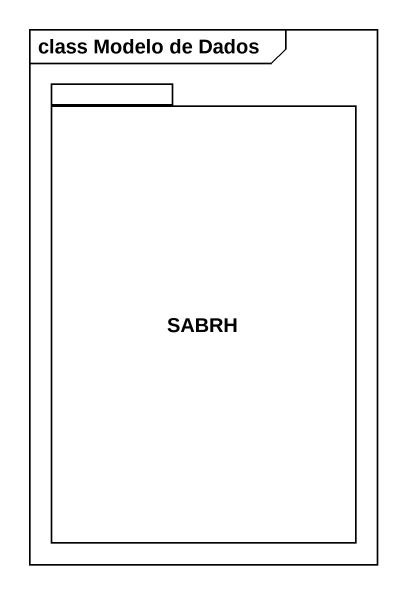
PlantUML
@startuml
mainframe class Modelo de Dados
package SABRH {
}
@enduml
